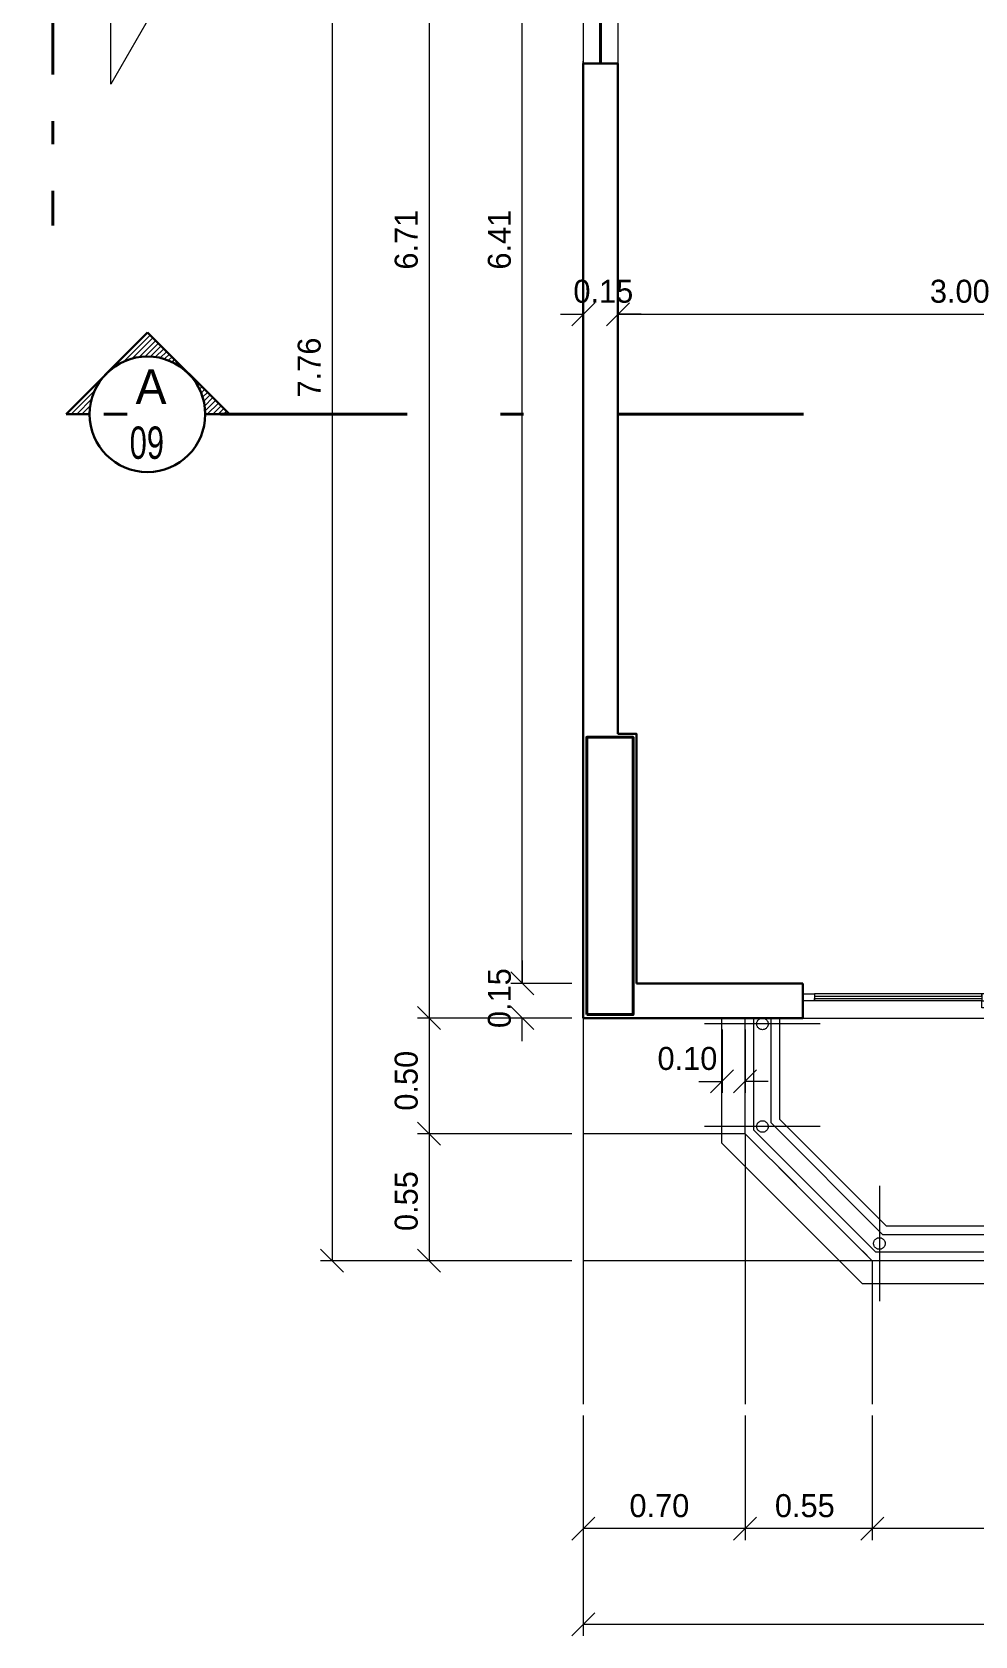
# Model space of a CAD drawing. Header units: metres. Extents: x 2.9 to 62.3, y 8 to 50.1.
# Drawn here: x 7.99 to 12.07, y 31.91 to 38.85 of the extents above; entities that cross this region are included whole.
import ezdxf
from ezdxf.enums import TextEntityAlignment as Align

# ---------------------------------------------------------------- set-up
doc = ezdxf.new("R2010")
doc.units = ezdxf.units.M
doc.header["$MEASUREMENT"] = 0
for name, pattern in [('DGN Style 2', [1.009767, 0.60586, -0.403907]), ('DGN Style 3', [1.413674, 1.009767, -0.403907]), ('DGN Style 4', [1.616637, 0.807814, -0.403907, 0.00101, -0.403907])]:
    doc.linetypes.add(name, pattern=pattern)
doc.layers.get('Defpoints').update_dxf_attribs({"lineweight": 0})
for name, color, linetype, lineweight in [('34 - Mobiliário', 7, 'Continuous', 0), ('CORNIJAS_VAR NA PLANTA PTIPO 1', 7, 'Continuous', 0), ('Cotas', 13, 'Continuous', 0), ('Level 1', 7, 'Continuous', 0), ('Level 14', 7, 'Continuous', 0), ('Level 24-1', 7, 'Continuous', 0), ('Level 3', 7, 'Continuous', 0), ('Level 31', 7, 'Continuous', 0), ('Level 46', 7, 'Continuous', 0), ('Level 50', 7, 'Continuous', 0), ('Level 62-1', 7, 'Continuous', 0), ('Level 7', 7, 'Continuous', 0)]:
    doc.layers.add(name, color=color, linetype=linetype, lineweight=lineweight)
doc.styles.add('Style-INTL_ENGINEERING', font='INTL_ENGINEERING.shx')
doc.dimstyles.get("Standard").update_dxf_attribs({"dimtxt": 0.18, "dimasz": 0.18, "dimexe": 0.18, "dimexo": 0.0625, "dimgap": 0.09, "dimtad": 0, "dimtih": 1, "dimtoh": 1, "dimdec": 4, "dimzin": 1, "dimdsep": 46, "dimtxsty": 'Standard', "dimcen": 0, "dimadec": 0, "dimazin": 0, "dimtfac": 1, "dimtdec": 4, "dimtofl": 0, "dimtmove": 0, "dimatfit": 3, "dimfxl": 0, "dimtolj": 1, "dimtzin": 1, "dimarcsym": 0})

# ---------------------------------------------------------------- blocks, each defined once
blk = doc.blocks.new('_Oblique')
at = {"color": 0, "linetype": 'ByBlock', "lineweight": -2}
blk.add_line((0.5, 0.5), (-0.5, -0.5), dxfattribs=at)
blk = doc.blocks.new('*D531')
at = {"layer": 'Cotas', "color": 2, "linetype": 'Continuous', "lineweight": 0}
for p, q in [((13.5245, 38.4595), (13.5245, 37.5752)), ((10.5245, 37.3588), (10.5245, 37.6742)), ((10.5245, 37.6247), (13.5245, 37.6247))]:
    blk.add_line(p, q, dxfattribs=at)
at = {"layer": 'Defpoints'}
for p in [(13.5245, 38.509), (12.0245, 37.6247), (13.5245, 37.6247), (10.5245, 37.3093)]:
    blk.add_point(p, dxfattribs=at)
at = {"layer": 'Cotas', "color": 2, "linetype": 'Continuous', "lineweight": 0, "xscale": 0.0995, "yscale": 0.0995, "zscale": 0.0995, "rotation": 180}
blk.add_blockref('_Oblique', (10.5245, 37.6247), dxfattribs=at)
at = {"layer": 'Cotas', "color": 2, "linetype": 'Continuous', "lineweight": 0, "xscale": 0.0995, "yscale": 0.0995, "zscale": 0.0995}
blk.add_blockref('_Oblique', (13.5245, 37.6247), dxfattribs=at)
at = {"layer": 'Cotas', "color": 2, "linetype": 'Continuous', "lineweight": 0, "style": 'Style-INTL_ENGINEERING'}
blk.add_text('3.00', height=0.0995, dxfattribs=at).set_placement((11.8741, 37.724), align=Align.MIDDLE_LEFT)
blk = doc.blocks.new('*D306')
at = {"layer": 'Cotas', "color": 2, "linetype": 'Continuous', "lineweight": 0}
for p, q in [((10.3745, 38.6595), (10.3745, 37.5752)), ((10.2751, 37.6247), (10.3745, 37.6247)), ((10.5245, 37.3588), (10.5245, 37.6742)), ((10.6241, 37.6247), (10.5245, 37.6247))]:
    blk.add_line(p, q, dxfattribs=at)
at = {"layer": 'Defpoints'}
for p in [(10.3745, 38.709), (10.4496, 37.6247), (10.5245, 37.6247), (10.5245, 37.3093)]:
    blk.add_point(p, dxfattribs=at)
at = {"layer": 'Cotas', "color": 2, "linetype": 'Continuous', "lineweight": 0, "xscale": 0.0995, "yscale": 0.0995, "zscale": 0.0995}
blk.add_blockref('_Oblique', (10.3745, 37.6247), dxfattribs=at)
at = {"layer": 'Cotas', "color": 2, "linetype": 'Continuous', "lineweight": 0, "xscale": 0.0995, "yscale": 0.0995, "zscale": 0.0995, "rotation": 180}
blk.add_blockref('_Oblique', (10.5245, 37.6247), dxfattribs=at)
at = {"layer": 'Cotas', "color": 2, "linetype": 'Continuous', "lineweight": 0, "style": 'Style-INTL_ENGINEERING'}
blk.add_text('0.15', height=0.0995, dxfattribs=at).set_placement((10.3315, 37.724), align=Align.MIDDLE_LEFT)
blk = doc.blocks.new('*D564')
at = {"layer": 'Cotas', "color": 2, "linetype": 'Continuous', "lineweight": 0}
for p, q in [((10.325, 41.139), (10.0608, 41.139)), ((10.1103, 34.729), (10.1103, 41.139)), ((10.325, 34.729), (10.0608, 34.729))]:
    blk.add_line(p, q, dxfattribs=at)
at = {"layer": 'Defpoints'}
for p in [(10.1103, 41.139), (10.3745, 41.139), (10.1103, 37.934), (10.3745, 34.729)]:
    blk.add_point(p, dxfattribs=at)
at = {"layer": 'Cotas', "color": 2, "linetype": 'Continuous', "lineweight": 0, "xscale": 0.0995, "yscale": 0.0995, "zscale": 0.0995}
for p, rotation in [((10.1103, 41.139), 89.99999999999999), ((10.1103, 34.729), 270)]:
    blk.add_blockref('_Oblique', p, dxfattribs=dict(at, rotation=rotation))
at = {"layer": 'Cotas', "color": 2, "linetype": 'Continuous', "lineweight": 0, "style": 'Style-INTL_ENGINEERING'}
blk.add_text('6.41', height=0.0995, rotation=90, dxfattribs=at).set_placement((10.0111, 37.8176), align=Align.MIDDLE_LEFT)
blk = doc.blocks.new('*D309')
at = {"layer": 'Cotas', "color": 2, "linetype": 'Continuous', "lineweight": 0}
for p, q in [((10.1103, 34.8285), (10.1103, 34.729)), ((10.325, 34.729), (10.0608, 34.729)), ((10.325, 34.579), (10.0608, 34.579)), ((10.1103, 34.4795), (10.1103, 34.579))]:
    blk.add_line(p, q, dxfattribs=at)
at = {"layer": 'Defpoints'}
for p in [(10.1103, 34.729), (10.3745, 34.729), (10.1103, 34.654), (10.3745, 34.579)]:
    blk.add_point(p, dxfattribs=at)
at = {"layer": 'Cotas', "color": 2, "linetype": 'Continuous', "lineweight": 0, "xscale": 0.0995, "yscale": 0.0995, "zscale": 0.0995}
for p, rotation in [((10.1103, 34.729), 270), ((10.1103, 34.579), 90)]:
    blk.add_blockref('_Oblique', p, dxfattribs=dict(at, rotation=rotation))
at = {"layer": 'Cotas', "color": 2, "linetype": 'Continuous', "lineweight": 0, "style": 'Style-INTL_ENGINEERING'}
blk.add_text('0.15', height=0.0995, rotation=90, dxfattribs=at).set_placement((10.0111, 34.536), align=Align.MIDDLE_LEFT)
blk = doc.blocks.new('*D586')
at = {"layer": 'Cotas', "color": 2, "linetype": 'Continuous', "lineweight": 0}
for p, q in [((11.6245, 32.8595), (11.6245, 32.3211)), ((16.3045, 32.8595), (16.3045, 32.3211)), ((16.3045, 32.3706), (11.6245, 32.3706))]:
    blk.add_line(p, q, dxfattribs=at)
at = {"layer": 'Defpoints'}
for p in [(11.6245, 32.909), (16.3045, 32.909), (11.6245, 32.3706), (13.9645, 32.3706)]:
    blk.add_point(p, dxfattribs=at)
at = {"layer": 'Cotas', "color": 2, "linetype": 'Continuous', "lineweight": 0, "xscale": 0.0995, "yscale": 0.0995, "zscale": 0.0995, "rotation": 180}
blk.add_blockref('_Oblique', (11.6245, 32.3706), dxfattribs=at)
at = {"layer": 'Cotas', "color": 2, "linetype": 'Continuous', "lineweight": 0, "xscale": 0.0995, "yscale": 0.0995, "zscale": 0.0995}
blk.add_blockref('_Oblique', (16.3045, 32.3706), dxfattribs=at)
at = {"layer": 'Cotas', "color": 2, "linetype": 'Continuous', "lineweight": 0, "style": 'Style-INTL_ENGINEERING'}
blk.add_text('4.68', height=0.0995, dxfattribs=at).set_placement((13.82, 32.4698), align=Align.MIDDLE_LEFT)
blk = doc.blocks.new('*D587')
at = {"layer": 'Cotas', "color": 2, "linetype": 'Continuous', "lineweight": 0}
for p, q in [((11.0746, 32.8595), (11.0746, 32.3211)), ((11.6245, 32.8595), (11.6245, 32.3211)), ((11.6245, 32.3706), (11.0746, 32.3706))]:
    blk.add_line(p, q, dxfattribs=at)
at = {"layer": 'Defpoints'}
for p in [(11.0746, 32.909), (11.6245, 32.909), (11.0746, 32.3706), (11.3496, 32.3706)]:
    blk.add_point(p, dxfattribs=at)
at = {"layer": 'Cotas', "color": 2, "linetype": 'Continuous', "lineweight": 0, "xscale": 0.0995, "yscale": 0.0995, "zscale": 0.0995, "rotation": 180}
blk.add_blockref('_Oblique', (11.0746, 32.3706), dxfattribs=at)
at = {"layer": 'Cotas', "color": 2, "linetype": 'Continuous', "lineweight": 0, "xscale": 0.0995, "yscale": 0.0995, "zscale": 0.0995}
blk.add_blockref('_Oblique', (11.6245, 32.3706), dxfattribs=at)
at = {"layer": 'Cotas', "color": 2, "linetype": 'Continuous', "lineweight": 0, "style": 'Style-INTL_ENGINEERING'}
blk.add_text('0.55', height=0.0995, dxfattribs=at).set_placement((11.2035, 32.4698), align=Align.MIDDLE_LEFT)
blk = doc.blocks.new('*D588')
at = {"layer": 'Cotas', "color": 2, "linetype": 'Continuous', "lineweight": 0}
for p, q in [((10.3745, 32.8595), (10.3745, 32.3211)), ((11.0746, 32.8595), (11.0746, 32.3211)), ((11.0746, 32.3706), (10.3745, 32.3706))]:
    blk.add_line(p, q, dxfattribs=at)
at = {"layer": 'Defpoints'}
for p in [(10.3745, 32.909), (11.0746, 32.909), (10.3745, 32.3706), (10.7246, 32.3706)]:
    blk.add_point(p, dxfattribs=at)
at = {"layer": 'Cotas', "color": 2, "linetype": 'Continuous', "lineweight": 0, "xscale": 0.0995, "yscale": 0.0995, "zscale": 0.0995, "rotation": 180}
blk.add_blockref('_Oblique', (10.3745, 32.3706), dxfattribs=at)
at = {"layer": 'Cotas', "color": 2, "linetype": 'Continuous', "lineweight": 0, "xscale": 0.0995, "yscale": 0.0995, "zscale": 0.0995}
blk.add_blockref('_Oblique', (11.0746, 32.3706), dxfattribs=at)
at = {"layer": 'Cotas', "color": 2, "linetype": 'Continuous', "lineweight": 0, "style": 'Style-INTL_ENGINEERING'}
blk.add_text('0.70', height=0.0995, dxfattribs=at).set_placement((10.5741, 32.4698), align=Align.MIDDLE_LEFT)
blk = doc.blocks.new('*D318')
at = {"layer": 'Cotas', "color": 2, "linetype": 'Continuous', "lineweight": 0}
for p, q in [((10.3745, 32.8595), (10.3745, 31.9064)), ((50.6246, 32.8595), (50.6246, 31.9064)), ((50.6246, 31.9559), (10.3745, 31.9559))]:
    blk.add_line(p, q, dxfattribs=at)
at = {"layer": 'Defpoints'}
for p in [(10.3745, 32.909), (50.6246, 32.909), (10.3745, 31.9559), (30.4996, 31.9559)]:
    blk.add_point(p, dxfattribs=at)
at = {"layer": 'Cotas', "color": 2, "linetype": 'Continuous', "lineweight": 0, "xscale": 0.0995, "yscale": 0.0995, "zscale": 0.0995, "rotation": 180}
blk.add_blockref('_Oblique', (10.3745, 31.9559), dxfattribs=at)
at = {"layer": 'Cotas', "color": 2, "linetype": 'Continuous', "lineweight": 0, "xscale": 0.0995, "yscale": 0.0995, "zscale": 0.0995}
blk.add_blockref('_Oblique', (50.6246, 31.9559), dxfattribs=at)
at = {"layer": 'Cotas', "color": 2, "linetype": 'Continuous', "lineweight": 0, "style": 'Style-INTL_ENGINEERING'}
blk.add_text('40.25', height=0.0995, dxfattribs=at).set_placement((30.3088, 32.0551), align=Align.MIDDLE_LEFT)
blk = doc.blocks.new('*D589')
at = {"layer": 'Cotas', "color": 2, "linetype": 'Continuous', "lineweight": 0}
for p, q in [((10.325, 34.579), (9.6577, 34.579)), ((9.7072, 34.579), (9.7072, 34.079)), ((10.325, 34.079), (9.6577, 34.079))]:
    blk.add_line(p, q, dxfattribs=at)
at = {"layer": 'Defpoints'}
for p in [(10.3745, 34.579), (9.7072, 34.329), (9.7072, 34.079), (10.3745, 34.079)]:
    blk.add_point(p, dxfattribs=at)
at = {"layer": 'Cotas', "color": 2, "linetype": 'Continuous', "lineweight": 0, "xscale": 0.0995, "yscale": 0.0995, "zscale": 0.0995}
for p, rotation in [((9.7072, 34.579), 90), ((9.7072, 34.079), 270)]:
    blk.add_blockref('_Oblique', p, dxfattribs=dict(at, rotation=rotation))
at = {"layer": 'Cotas', "color": 2, "linetype": 'Continuous', "lineweight": 0, "style": 'Style-INTL_ENGINEERING'}
blk.add_text('0.50', height=0.0995, rotation=90, dxfattribs=at).set_placement((9.608, 34.1786), align=Align.MIDDLE_LEFT)
blk = doc.blocks.new('*D590')
at = {"layer": 'Cotas', "color": 2, "linetype": 'Continuous', "lineweight": 0}
for p, q in [((10.325, 34.079), (9.6577, 34.079)), ((9.7072, 34.079), (9.7072, 33.529)), ((10.325, 33.529), (9.6577, 33.529))]:
    blk.add_line(p, q, dxfattribs=at)
at = {"layer": 'Defpoints'}
for p in [(10.3745, 34.079), (9.7072, 33.804), (9.7072, 33.529), (10.3745, 33.529)]:
    blk.add_point(p, dxfattribs=at)
at = {"layer": 'Cotas', "color": 2, "linetype": 'Continuous', "lineweight": 0, "xscale": 0.0995, "yscale": 0.0995, "zscale": 0.0995}
for p, rotation in [((9.7072, 34.079), 90), ((9.7072, 33.529), 270)]:
    blk.add_blockref('_Oblique', p, dxfattribs=dict(at, rotation=rotation))
at = {"layer": 'Cotas', "color": 2, "linetype": 'Continuous', "lineweight": 0, "style": 'Style-INTL_ENGINEERING'}
blk.add_text('0.55', height=0.0995, rotation=90, dxfattribs=at).set_placement((9.608, 33.6579), align=Align.MIDDLE_LEFT)
blk = doc.blocks.new('*D319')
at = {"layer": 'Cotas', "color": 2, "linetype": 'Continuous', "lineweight": 0}
for p, q in [((10.325, 41.289), (9.6577, 41.289)), ((9.7072, 41.289), (9.7072, 34.579)), ((10.325, 34.579), (9.6577, 34.579))]:
    blk.add_line(p, q, dxfattribs=at)
at = {"layer": 'Defpoints'}
for p in [(10.3745, 41.289), (9.7072, 37.934), (9.7072, 34.579), (10.3745, 34.579)]:
    blk.add_point(p, dxfattribs=at)
at = {"layer": 'Cotas', "color": 2, "linetype": 'Continuous', "lineweight": 0, "xscale": 0.0995, "yscale": 0.0995, "zscale": 0.0995}
for p, rotation in [((9.7072, 41.289), 89.99999999999999), ((9.7072, 34.579), 270)]:
    blk.add_blockref('_Oblique', p, dxfattribs=dict(at, rotation=rotation))
at = {"layer": 'Cotas', "color": 2, "linetype": 'Continuous', "lineweight": 0, "style": 'Style-INTL_ENGINEERING'}
blk.add_text('6.71', height=0.0995, rotation=90, dxfattribs=at).set_placement((9.608, 37.8176), align=Align.MIDDLE_LEFT)
blk = doc.blocks.new('*D320')
at = {"layer": 'Cotas', "color": 2, "linetype": 'Continuous', "lineweight": 0}
for p, q in [((10.325, 41.289), (9.2379, 41.289)), ((9.2874, 41.289), (9.2874, 33.529)), ((10.325, 33.529), (9.2379, 33.529))]:
    blk.add_line(p, q, dxfattribs=at)
at = {"layer": 'Defpoints'}
for p in [(10.3745, 41.289), (9.2874, 37.409), (9.2874, 33.529), (10.3745, 33.529)]:
    blk.add_point(p, dxfattribs=at)
at = {"layer": 'Cotas', "color": 2, "linetype": 'Continuous', "lineweight": 0, "xscale": 0.0995, "yscale": 0.0995, "zscale": 0.0995}
for p, rotation in [((9.2874, 41.289), 90), ((9.2874, 33.529), 270)]:
    blk.add_blockref('_Oblique', p, dxfattribs=dict(at, rotation=rotation))
at = {"layer": 'Cotas', "color": 2, "linetype": 'Continuous', "lineweight": 0, "style": 'Style-INTL_ENGINEERING'}
blk.add_text('7.76', height=0.0995, rotation=90, dxfattribs=at).set_placement((9.1882, 37.2645), align=Align.MIDDLE_LEFT)
blk = doc.blocks.new('*D352')
at = {"layer": 'Cotas', "color": 2, "linetype": 'Continuous', "lineweight": 0}
for p, q in [((10.9746, 34.5295), (10.9746, 34.2559)), ((11.0746, 34.5295), (11.0746, 34.2559)), ((10.875, 34.3054), (10.9746, 34.3054)), ((11.174, 34.3054), (11.0746, 34.3054))]:
    blk.add_line(p, q, dxfattribs=at)
at = {"layer": 'Defpoints'}
for p in [(10.9746, 34.579), (11.0746, 34.579), (10.8179, 34.3054), (11.0746, 34.3054)]:
    blk.add_point(p, dxfattribs=at)
at = {"layer": 'Cotas', "color": 2, "linetype": 'Continuous', "lineweight": 0, "xscale": 0.0995, "yscale": 0.0995, "zscale": 0.0995}
blk.add_blockref('_Oblique', (10.9746, 34.3054), dxfattribs=at)
at = {"layer": 'Cotas', "color": 2, "linetype": 'Continuous', "lineweight": 0, "xscale": 0.0995, "yscale": 0.0995, "zscale": 0.0995, "rotation": 180}
blk.add_blockref('_Oblique', (11.0746, 34.3054), dxfattribs=at)
at = {"layer": 'Cotas', "color": 2, "linetype": 'Continuous', "lineweight": 0, "style": 'Style-INTL_ENGINEERING'}
blk.add_text('0.10', height=0.0995, dxfattribs=at).set_placement((10.6955, 34.4046), align=Align.MIDDLE_LEFT)
blk = doc.blocks.new('*U163')
at = {"layer": 'Level 3', "color": 2, "linetype": 'DGN Style 4', "lineweight": 40}
blk.add_line((-0.729, -2.874), (-0.729, 2.873), dxfattribs=at)
at = {"layer": 'Level 3', "color": 2, "linetype": 'Continuous', "lineweight": 13, "extrusion": (0, 0, -1), "flags": 128}
blk.add_lwpolyline([(0.228, 1.65), (0.228, -1.651), (-0.726, -0.002)], close=True, dxfattribs=at)
at = {"layer": 'Level 3', "color": 2, "linetype": 'Continuous', "lineweight": 30, "extrusion": (0, 0, -1), "style": 'Style-INTL_ENGINEERING'}
blk.add_text('F-3', height=0.3001, rotation=269.9993, dxfattribs=at).set_placement((-0.194, -0.038), align=Align.MIDDLE_CENTER)
at = {"layer": 'Level 3', "color": 2, "linetype": 'Continuous', "lineweight": 13, "extrusion": (0, 0, -1), "style": 'Style-INTL_ENGINEERING'}
blk.add_text('12', height=0.2, rotation=269.9993, dxfattribs=at).set_placement((0.448, -0.03), align=Align.MIDDLE_CENTER)
blk = doc.blocks.new('*U164')
at = {"layer": 'Level 3', "color": 2, "linetype": 'Continuous', "lineweight": 30}
for p, q in [((-22.1052, -0.045), (-21.7522, 0.308)), ((-21.7522, 0.308), (-21.3982, -0.0446)), ((-22.0023, -0.0454), (-22.1052, -0.045)), ((-21.3982, -0.0446), (-21.5022, -0.0454))]:
    blk.add_line(p, q, dxfattribs=at)
at = {"layer": 'Level 3', "color": 2, "linetype": 'Continuous', "lineweight": 13}
for p, q in [((-21.8563, 0.1824), (-21.741, 0.2975)), ((-21.819, 0.1963), (-21.7296, 0.2854)), ((-21.7891, 0.2017), (-21.7171, 0.2744)), ((-21.7634, 0.2045), (-21.7055, 0.2619)), ((-21.7397, 0.2045), (-21.6932, 0.2503)), ((-21.7189, 0.2024), (-21.6824, 0.2384)), ((-21.698, 0.1992), (-21.6701, 0.2257)), ((-21.6791, 0.1944), (-21.6581, 0.2156)), ((-21.6614, 0.1885), (-21.646, 0.2033)), ((-21.6451, 0.1812), (-21.6353, 0.1914)), ((-21.6291, 0.1732), (-21.6232, 0.1791)), ((-21.6153, 0.1641), (-21.6111, 0.1679)), ((-21.6012, 0.1545), (-21.5993, 0.1561)), ((-21.5885, 0.1442), (-21.587, 0.1445)), ((-21.5541, 0.1075), (-21.5521, 0.1091)), ((-21.5444, 0.0934), (-21.5402, 0.0973)), ((-21.5352, 0.079), (-21.5284, 0.0854)), ((-21.5271, 0.0635), (-21.517, 0.0733)), ((-22.0833, -0.0449), (-21.9797, 0.0591)), ((-22.0591, -0.0446), (-21.9937, 0.0223)), ((-21.5192, 0.0473), (-21.5054, 0.0619)), ((-21.513, 0.0302), (-21.4933, 0.0496)), ((-21.5082, 0.0113), (-21.4812, 0.0384)), ((-21.504, -0.0085), (-21.4709, 0.0263)), ((-21.5021, -0.0295), (-21.4584, 0.0143)), ((-21.4942, -0.0446), (-21.4461, 0.0026)), ((-22.0361, -0.0444), (-21.999, -0.0075)), ((-22.0119, -0.0453), (-22.0012, -0.0335)), ((-21.4702, -0.045), (-21.434, -0.0085)), ((-21.4472, -0.0448), (-21.4219, -0.0208)), ((-21.4231, -0.0446), (-21.4117, -0.033)), ((-21.4, -0.0444), (-21.3994, -0.0446))]:
    blk.add_line(p, q, dxfattribs=at)
at = {"layer": 'Level 3', "color": 2, "linetype": 'DGN Style 4', "lineweight": 40}
blk.add_line((-18.9136, -0.0442), (-22.2521, -0.0447), dxfattribs=at)
at = {"layer": 'Level 3', "color": 2, "linetype": 'Continuous', "lineweight": 30}
blk.add_circle((-21.7529, -0.0451), 0.25, dxfattribs=at)
at = {"layer": 'Level 3', "color": 2, "linetype": 'Continuous', "lineweight": 13}
blk.add_arc((-21.7529, -0.0451), 0.25, 0.00068, 180.00068, dxfattribs=at)
for p in [(-21.576, 0.1321), (-21.5641, 0.1203)]:
    blk.add_point(p, dxfattribs=at)
at = {"layer": 'Level 3', "color": 2, "linetype": 'Continuous', "lineweight": 30, "style": 'Style-INTL_ENGINEERING'}
blk.add_text('A', height=0.15, rotation=0.00068, dxfattribs=at).set_placement((-21.8042, -0.0005))
at = {"layer": 'Level 3', "color": 2, "linetype": 'Continuous', "lineweight": 13, "style": 'Style-INTL_ENGINEERING', "width": 0.714283}
blk.add_text('09', height=0.13999, rotation=0.00068, dxfattribs=at).set_placement((-21.6811, -0.168), align=Align.MIDDLE_RIGHT)
blk = doc.blocks.new('J140B1')
at = {"layer": '34 - Mobiliário', "color": 7, "linetype": 'Continuous', "lineweight": 40}
blk.add_line((0, 0.075), (0.6, 0.075), dxfattribs=at)
at = {"layer": 'CORNIJAS_VAR NA PLANTA PTIPO 1', "color": 7, "linetype": 'Continuous', "lineweight": 30}
for p, q in [((0, 0), (0, 0.15)), ((0.6, 0), (0.6, 0.15))]:
    blk.add_line(p, q, dxfattribs=at)
at = {"layer": 'CORNIJAS_VAR NA PLANTA PTIPO 1', "color": 7, "linetype": 'Continuous', "lineweight": 0}
for p, q in [((0, 0.15), (0.6, 0.15)), ((0, 0), (0.6, 0))]:
    blk.add_line(p, q, dxfattribs=at)
blk = doc.blocks.new('PC185')
at = {"layer": 'Level 14', "color": 7, "linetype": 'Continuous', "lineweight": 13, "flags": 128}
for points in [[(0.00001, -0.04504), (0.05, -0.04504), (0.05001, -0.07502), (0.00002, -0.07504)], [(0.77501, -0.04506), (0.05, -0.04504), (0.05, -0.05504), (0.775, -0.05508)], [(0.05, -0.06502), (0.77502, -0.06506), (0.77499, -0.07506), (0.05001, -0.07502)], [(0.82499, -0.04506), (0.77501, -0.04506), (0.77499, -0.07506), (0.825, -0.07506)], [(0.77503, -0.07504), (0.82501, -0.07502), (0.82501, -0.10502), (0.77502, -0.10502)], [(1.55002, -0.07506), (0.82501, -0.07502), (0.82499, -0.08506), (1.55, -0.08504)], [(0.82502, -0.09502), (1.55002, -0.09504), (1.55001, -0.10504), (0.82501, -0.10502)], [(1.60001, -0.07506), (1.55002, -0.07506), (1.55001, -0.10504), (1.60002, -0.10504)]]:
    blk.add_lwpolyline(points, close=True, dxfattribs=at)
at = {"layer": 'Level 31', "color": 30, "linetype": 'Continuous', "lineweight": 0}
blk.add_line((-0.00001, -0.15008), (1.60001, -0.15012), dxfattribs=at)
at = {"layer": 'Level 7', "color": 7, "linetype": 'Continuous', "lineweight": 30, "flags": 128}
for points in [[(0, 0), (-0.00001, -0.15008)], [(1.60001, -0.00002), (1.60001, -0.1501)]]:
    blk.add_lwpolyline(points, dxfattribs=at)
blk = doc.blocks.new('*U175')
at = {"layer": 'Level 1', "color": 3, "linetype": 'DGN Style 4', "lineweight": 0}
blk.add_line((0.25, 0), (-0.25, 0), dxfattribs=at)
at = {"layer": 'Level 50', "color": 190, "linetype": 'DGN Style 2', "lineweight": 0}
blk.add_circle((0, 0), 0.025, dxfattribs=at)
blk = doc.blocks.new('*U176')
at = {"layer": 'Level 1', "color": 3, "linetype": 'DGN Style 4', "lineweight": 0}
blk.add_line((0.25, 0), (-0.25, 0), dxfattribs=at)
at = {"layer": 'Level 50', "color": 190, "linetype": 'DGN Style 2', "lineweight": 0}
blk.add_circle((0, 0), 0.025, dxfattribs=at)
blk = doc.blocks.new('*U177')
at = {"layer": 'Level 1', "color": 3, "linetype": 'DGN Style 4', "lineweight": 0}
blk.add_line((0, 0.25), (0, -0.25), dxfattribs=at)
at = {"layer": 'Level 50', "color": 190, "linetype": 'DGN Style 2', "lineweight": 0}
blk.add_circle((0, 0), 0.025, dxfattribs=at)
blk = doc.blocks.new('*U173')
at = {"layer": 'CORNIJAS_VAR NA PLANTA PTIPO 1', "color": 7, "linetype": 'DGN Style 3', "lineweight": 13, "flags": 128}
blk.add_lwpolyline([(-14.1953, -4.27), (-18.8753, -4.27), (-19.4253, -3.72), (-19.4253, -3.22)], dxfattribs=at)
at = {"layer": 'CORNIJAS_VAR NA PLANTA PTIPO 1', "color": 7, "linetype": 'Continuous', "lineweight": 13, "flags": 128}
blk.add_lwpolyline([(-14.1953, -4.12), (-18.8132, -4.12), (-19.2753, -3.6579), (-19.2753, -3.22)], dxfattribs=at)
at = {"layer": 'Level 50', "color": 190, "linetype": 'Continuous', "lineweight": 13, "flags": 128}
for points in [[(-14.1953, -4.2325), (-18.8598, -4.2325), (-19.3878, -3.7045), (-19.3878, -3.22)], [(-14.1953, -4.1575), (-18.8287, -4.1575), (-19.3128, -3.6734), (-19.3128, -3.22)]]:
    blk.add_lwpolyline(points, dxfattribs=at)
at = {"layer": 'Level 62-1', "color": 7, "linetype": 'Continuous', "lineweight": 13, "flags": 128}
blk.add_lwpolyline([(-14.1953, -4.27), (-14.1953, -4.37), (-18.9167, -4.37), (-19.5253, -3.7614), (-19.5253, -3.22)], dxfattribs=at)
at = {"layer": 'Level 50', "color": 190, "linetype": 'DGN Style 2', "lineweight": 0}
for name, p in [('*U175', (-19.3503, -3.245)), ('*U176', (-19.3503, -3.6889)), ('*U177', (-18.8442, -4.195))]:
    blk.add_blockref(name, p, dxfattribs=at)

msp = doc.modelspace()

# ---------------------------------------------------------------- linework, layer by layer
at = {"layer": 'CORNIJAS_VAR NA PLANTA PTIPO 1', "color": 7, "linetype": 'Continuous', "lineweight": 30}
for p, q in [((10.3745, 38.709), (10.3745, 34.579)), ((10.5245, 38.709), (10.5245, 35.8096)), ((10.6045, 34.729), (11.3246, 34.729)), ((11.3245, 34.579), (10.3745, 34.579))]:
    msp.add_line(p, q, dxfattribs=at)
at = {"layer": 'CORNIJAS_VAR NA PLANTA PTIPO 1', "color": 7, "linetype": 'Continuous', "lineweight": 30, "flags": 128}
msp.add_lwpolyline([(10.5245, 35.8096), (10.6045, 35.8096), (10.6045, 34.729)], dxfattribs=at)
at = {"layer": 'Cotas', "color": 2, "linetype": 'Continuous', "lineweight": 0}
for p, q in [((10.3745, 34.579), (10.3745, 32.909)), ((11.0746, 34.079), (10.3745, 34.079)), ((11.0746, 34.079), (11.0746, 32.909)), ((11.6245, 33.529), (10.3745, 33.529)), ((11.6245, 33.529), (11.6245, 32.909))]:
    msp.add_line(p, q, dxfattribs=at)
at = {"layer": 'Level 24-1', "color": 7, "linetype": 'DGN Style 2', "lineweight": 0, "flags": 128}
msp.add_lwpolyline([(33.7253, 41.9391), (38.0346, 41.939), (38.0346, 42.689), (46.8646, 42.689), (46.8646, 41.289), (50.6245, 41.289), (50.6245, 34.579), (49.9246, 34.579), (49.9246, 34.079), (49.3745, 33.529), (39.8467, 33.529), (39.2267, 32.909), (31.9114, 32.909), (31.6938, 33.1263), (29.3053, 33.1263), (29.0877, 32.909), (21.7724, 32.909), (21.1524, 33.529), (11.6245, 33.529), (11.0746, 34.079), (11.0746, 34.579), (10.3745, 34.579), (10.3745, 41.289), (14.1346, 41.289), (14.1346, 42.689), (22.9645, 42.689), (22.9645, 41.939), (27.2738, 41.939), (27.2738, 46.7246), (33.7241, 46.7246), (33.7253, 41.9391)], dxfattribs=at)
at = {"layer": 'Level 46', "color": 120, "linetype": 'Continuous', "lineweight": 40, "flags": 128}
msp.add_lwpolyline([(10.3895, 34.5946), (10.5895, 34.5946), (10.5895, 35.7946), (10.3895, 35.7946)], close=True, dxfattribs=at)

# ---------------------------------------------------------------- block references
at = {"layer": 'CORNIJAS_VAR NA PLANTA PTIPO 1', "color": 7, "linetype": 'Continuous', "lineweight": 30, "xscale": 0.9999953433792164, "yscale": -0.9999953433792164, "rotation": 270}
msp.add_blockref('J140B1', (10.5245, 39.309), dxfattribs=at)
at = {"layer": 'Level 3', "color": 2, "linetype": 'Continuous', "lineweight": 13, "extrusion": (0, 0, -1), "xscale": 0.4998882411011977, "yscale": 0.4998882411011977, "zscale": 0.4998882411011977, "rotation": 180}
msp.add_blockref('*U163', (-8.4438, 39.4446), dxfattribs=at)
at = {"layer": 'Level 3', "color": 2, "linetype": 'Continuous', "lineweight": 30}
msp.add_blockref('*U164', (30.2413, 37.2368), dxfattribs=at)
at = {"layer": 'Level 62-1', "color": 7, "linetype": 'Continuous', "lineweight": 13}
msp.add_blockref('*U173', (30.4998, 37.799), dxfattribs=at)
at = {"layer": 'Level 7', "color": 30, "linetype": 'Continuous', "lineweight": 0}
msp.add_blockref('PC185', (11.3246, 34.7291), dxfattribs=at)

# ---------------------------------------------------------------- dimensions: what is measured, and where the dimension line sits
at = {"layer": 'Cotas', "color": 2, "linetype": 'Continuous', "lineweight": 0}
for base, p1, p2, angle, override, picture, middle in [((9.2875, 33.529), (10.3745, 41.289), (10.3745, 33.529), 270, {"dimtxt": 0.0995, "dimasz": 0.0995, "dimexe": 0.0495, "dimexo": 0.0495, "dimgap": 0.0495, "dimtad": 1, "dimtih": 0, "dimtoh": 0, "dimdec": 2, "dimzin": 3, "dimtxsty": 'Style-INTL_ENGINEERING', "dimblk": 'Oblique', "dimclre": 2, "dimtdec": 2, "dimatfit": 1, "dimtolj": 0, "dimtzin": 3, "dimlwe": 0}, '*D320', (9.2875, 37.409)), ((9.7072, 34.579), (10.3745, 41.289), (10.3745, 34.579), 270, {"dimtxt": 0.0995, "dimasz": 0.0995, "dimexe": 0.0495, "dimexo": 0.0495, "dimgap": 0.0495, "dimtad": 1, "dimtih": 0, "dimtoh": 0, "dimdec": 2, "dimzin": 3, "dimtxsty": 'Style-INTL_ENGINEERING', "dimblk": 'Oblique', "dimclre": 2, "dimtdec": 2, "dimatfit": 1, "dimtolj": 0, "dimtzin": 3, "dimlwe": 0}, '*D319', (9.7072, 37.934)), ((10.1103, 41.139), (10.3745, 34.729), (10.3745, 41.139), 90, {"dimtxt": 0.0995, "dimasz": 0.0995, "dimexe": 0.0495, "dimexo": 0.0495, "dimgap": 0.0495, "dimtad": 1, "dimtih": 0, "dimtoh": 0, "dimdec": 2, "dimzin": 3, "dimtxsty": 'Style-INTL_ENGINEERING', "dimblk": 'Oblique', "dimclre": 2, "dimtdec": 2, "dimatfit": 1, "dimfrac": 2, "dimtolj": 0, "dimtzin": 3, "dimlwe": 0}, '*D564', (10.1103, 37.934)), ((9.7072, 34.079), (10.3745, 34.579), (10.3745, 34.079), 270, {"dimtxt": 0.0995, "dimasz": 0.0995, "dimexe": 0.0495, "dimexo": 0.0495, "dimgap": 0.0495, "dimtad": 1, "dimtih": 0, "dimtoh": 0, "dimdec": 2, "dimzin": 3, "dimtxsty": 'Style-INTL_ENGINEERING', "dimblk": 'Oblique', "dimclre": 2, "dimtdec": 2, "dimatfit": 1, "dimtolj": 0, "dimtzin": 3, "dimlwe": 0}, '*D589', (9.7072, 34.329)), ((9.7072, 33.529), (10.3745, 34.079), (10.3745, 33.529), 270, {"dimtxt": 0.0995, "dimasz": 0.0995, "dimexe": 0.0495, "dimexo": 0.0495, "dimgap": 0.0495, "dimtad": 1, "dimtih": 0, "dimtoh": 0, "dimdec": 2, "dimzin": 3, "dimtxsty": 'Style-INTL_ENGINEERING', "dimblk": 'Oblique', "dimclre": 2, "dimtdec": 2, "dimatfit": 1, "dimtolj": 0, "dimtzin": 3, "dimlwe": 0}, '*D590', (9.7072, 33.804)), ((10.3745, 32.3706), (11.0746, 32.909), (10.3745, 32.909), 180, {"dimtxt": 0.0995, "dimasz": 0.0995, "dimexe": 0.0495, "dimexo": 0.0495, "dimgap": 0.0495, "dimtad": 1, "dimtih": 0, "dimtoh": 0, "dimdec": 2, "dimzin": 3, "dimtxsty": 'Style-INTL_ENGINEERING', "dimblk": 'Oblique', "dimclre": 2, "dimtdec": 2, "dimatfit": 1, "dimtolj": 0, "dimtzin": 3, "dimlwe": 0}, '*D588', (10.7246, 32.3706)), ((10.3745, 31.9559), (50.6245, 32.909), (10.3745, 32.909), 180, {"dimtxt": 0.0995, "dimasz": 0.0995, "dimexe": 0.0495, "dimexo": 0.0495, "dimgap": 0.0495, "dimtad": 1, "dimtih": 0, "dimtoh": 0, "dimdec": 2, "dimzin": 3, "dimtxsty": 'Style-INTL_ENGINEERING', "dimblk": 'Oblique', "dimclre": 2, "dimtdec": 2, "dimatfit": 1, "dimtolj": 0, "dimtzin": 3, "dimlwe": 0}, '*D318', (30.4996, 31.9559)), ((11.0746, 32.3706), (11.6245, 32.909), (11.0746, 32.909), 180, {"dimtxt": 0.0995, "dimasz": 0.0995, "dimexe": 0.0495, "dimexo": 0.0495, "dimgap": 0.0495, "dimtad": 1, "dimtih": 0, "dimtoh": 0, "dimdec": 2, "dimzin": 3, "dimtxsty": 'Style-INTL_ENGINEERING', "dimblk": 'Oblique', "dimclre": 2, "dimtdec": 2, "dimatfit": 1, "dimtolj": 0, "dimtzin": 3, "dimlwe": 0}, '*D587', (11.3496, 32.3706)), ((11.6245, 32.3706), (16.3045, 32.909), (11.6245, 32.909), 180, {"dimtxt": 0.0995, "dimasz": 0.0995, "dimexe": 0.0495, "dimexo": 0.0495, "dimgap": 0.0495, "dimtad": 1, "dimtih": 0, "dimtoh": 0, "dimdec": 2, "dimzin": 3, "dimtxsty": 'Style-INTL_ENGINEERING', "dimblk": 'Oblique', "dimclre": 2, "dimtdec": 2, "dimatfit": 1, "dimtolj": 0, "dimtzin": 3, "dimlwe": 0}, '*D586', (13.9645, 32.3706))]:
    dim = msp.add_linear_dim(base=base, p1=p1, p2=p2, angle=angle, dimstyle='Standard', override=override, dxfattribs=at)
    dim.commit()
    dim.dimension.update_dxf_attribs({"geometry": picture, "text_midpoint": middle})
for base, p1, p2, override, picture, middle in [((10.5245, 37.6247), (10.3745, 38.709), (10.5245, 37.3093), {"dimtxt": 0.0995, "dimasz": 0.0995, "dimexe": 0.0495, "dimexo": 0.0495, "dimgap": 0.0495, "dimtad": 1, "dimtih": 0, "dimtoh": 0, "dimdec": 2, "dimzin": 3, "dimtxsty": 'Style-INTL_ENGINEERING', "dimblk": 'Oblique', "dimclre": 2, "dimtdec": 2, "dimatfit": 1, "dimtolj": 0, "dimtzin": 3, "dimlwe": 0}, '*D306', (10.4496, 37.6247)), ((11.0746, 34.3054), (10.9746, 34.579), (11.0746, 34.579), {"dimtxt": 0.0995, "dimasz": 0.0995, "dimexe": 0.0495, "dimexo": 0.0495, "dimgap": 0.0495, "dimtad": 1, "dimtih": 0, "dimtoh": 0, "dimdec": 2, "dimzin": 3, "dimtxsty": 'Style-INTL_ENGINEERING', "dimblk": 'Oblique', "dimclre": 2, "dimtdec": 2, "dimatfit": 1, "dimfrac": 2, "dimtolj": 0, "dimtzin": 3, "dimlwe": 0}, '*D352', (10.8179, 34.3054))]:
    dim = msp.add_linear_dim(base=base, p1=p1, p2=p2, dimstyle='Standard', override=override, dxfattribs=at)
    dim.commit()
    dim.dimension.update_dxf_attribs({"geometry": picture, "text_midpoint": middle, "dimtype": 160})
dim = msp.add_linear_dim(base=(13.5245, 37.6247), p1=(10.5245, 37.3093), p2=(13.5245, 38.509), dimstyle='Standard', override={"dimtxt": 0.0995, "dimasz": 0.0995, "dimexe": 0.0495, "dimexo": 0.0495, "dimgap": 0.0495, "dimtad": 1, "dimtih": 0, "dimtoh": 0, "dimdec": 2, "dimzin": 3, "dimtxsty": 'Style-INTL_ENGINEERING', "dimblk": 'Oblique', "dimclre": 2, "dimtdec": 2, "dimatfit": 1, "dimtolj": 0, "dimtzin": 3, "dimlwe": 0}, dxfattribs=at)
dim.commit()
dim.dimension.update_dxf_attribs({"geometry": '*D531', "text_midpoint": (12.0245, 37.6247)})
dim = msp.add_linear_dim(base=(10.1103, 34.729), p1=(10.3745, 34.579), p2=(10.3745, 34.729), angle=90, dimstyle='Standard', override={"dimtxt": 0.0995, "dimasz": 0.0995, "dimexe": 0.0495, "dimexo": 0.0495, "dimgap": 0.0495, "dimtad": 1, "dimtih": 0, "dimtoh": 0, "dimdec": 2, "dimzin": 3, "dimtxsty": 'Style-INTL_ENGINEERING', "dimblk": 'Oblique', "dimclre": 2, "dimtdec": 2, "dimatfit": 1, "dimfrac": 2, "dimtolj": 0, "dimtzin": 3, "dimlwe": 0}, dxfattribs=at)
dim.commit()
dim.dimension.update_dxf_attribs({"geometry": '*D309', "text_midpoint": (10.1103, 34.654), "dimtype": 160})

doc.saveas('drawing.dxf')
